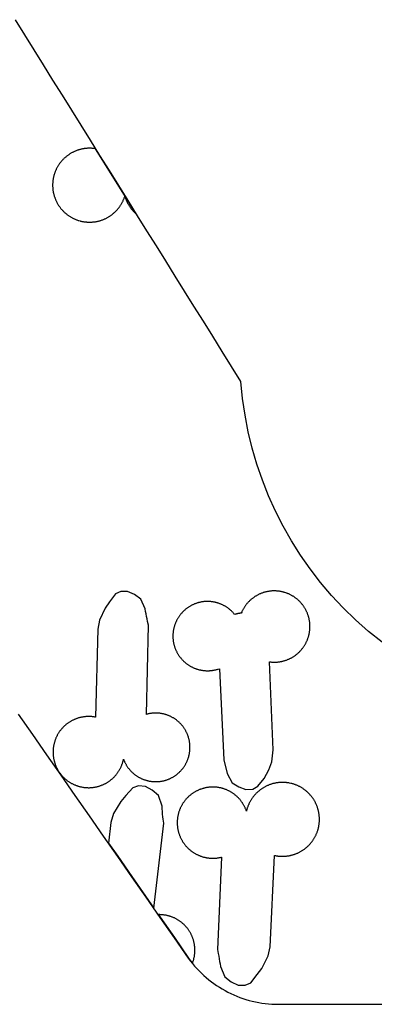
# Model space of a CAD drawing. Extents: x -246 to 246, y -104 to 199.
# Drawn here: x -30 to -17.17, y 108.31 to 143.84 of the extents above; entities that cross this region are included whole.
import ezdxf

# ---------------------------------------------------------------- set-up
doc = ezdxf.new("R2010")
doc.units = 0
doc.layers.add('Add_Red', color=1, linetype='Continuous')
doc.layers.add('Outline_Red', color=1, linetype='Continuous')

msp = doc.modelspace()

# ---------------------------------------------------------------- linework, layer by layer
at = {"layer": 'Add_Red'}
for points in [[(-27.453, 136.533), (-27.43, 136.533), (-27.407, 136.534), (-27.384, 136.536), (-27.361, 136.538), (-27.337, 136.54), (-27.314, 136.542), (-27.291, 136.545), (-27.268, 136.549), (-27.245, 136.553), (-27.222, 136.557), (-27.2, 136.562), (-27.177, 136.567), (-27.154, 136.572), (-27.132, 136.578), (-27.109, 136.584), (-27.087, 136.591), (-27.065, 136.598), (-27.043, 136.605), (-27.021, 136.613), (-26.999, 136.621), (-26.977, 136.63), (-26.956, 136.639), (-26.935, 136.648), (-26.914, 136.658), (-26.893, 136.668), (-26.872, 136.678), (-26.851, 136.689), (-26.831, 136.7), (-26.81, 136.711), (-26.79, 136.723), (-26.771, 136.735), (-26.751, 136.748), (-26.732, 136.761), (-26.712, 136.774), (-26.693, 136.787), (-26.675, 136.801), (-26.656, 136.815), (-26.638, 136.83), (-26.62, 136.845), (-26.603, 136.86), (-26.585, 136.875), (-26.568, 136.891), (-26.551, 136.907), (-26.534, 136.923), (-26.518, 136.94), (-26.502, 136.957), (-26.486, 136.974), (-26.471, 136.991), (-26.456, 137.009), (-26.441, 137.027), (-26.427, 137.045), (-26.413, 137.064), (-26.399, 137.082), (-26.385, 137.101), (-26.372, 137.12), (-26.359, 137.14), (-26.347, 137.159), (-26.335, 137.179), (-26.323, 137.199), (-26.311, 137.219), (-26.3, 137.24), (-26.29, 137.261), (-26.279, 137.281), (-26.269, 137.302), (-26.26, 137.324), (-26.25, 137.345), (-26.241, 137.366), (-26.233, 137.388), (-26.225, 137.41), (-26.217, 137.432), (-26.21, 137.454), (-26.203, 137.476), (-26.196, 137.452), (-26.19, 137.43), (-26.183, 137.409), (-26.176, 137.388), (-26.168, 137.366), (-26.16, 137.346), (-26.152, 137.325), (-26.144, 137.304), (-26.135, 137.283), (-26.125, 137.263), (-26.116, 137.243), (-26.106, 137.223), (-26.095, 137.203), (-26.085, 137.183), (-26.074, 137.164), (-26.062, 137.144), (-26.051, 137.125), (-26.039, 137.106), (-26.026, 137.088), (-26.013, 137.069), (-26, 137.051), (-25.987, 137.033), (-25.974, 137.015), (-25.96, 136.998), (-25.945, 136.98), (-25.931, 136.963), (-25.916, 136.947), (-25.901, 136.93), (-25.885, 136.914), (-25.87, 136.898), (-25.854, 136.882), (-25.837, 136.867), (-25.821, 136.852), (-25.804, 136.837), (-25.801, 136.834), (-27.263, 139.18), (-27.269, 139.181), (-27.292, 139.185), (-27.315, 139.188), (-27.338, 139.19), (-27.361, 139.193), (-27.384, 139.194), (-27.407, 139.196), (-27.431, 139.197), (-27.454, 139.198), (-27.477, 139.198), (-27.505, 139.197), (-27.528, 139.197), (-27.552, 139.196), (-27.575, 139.194), (-27.598, 139.192), (-27.621, 139.19), (-27.644, 139.187), (-27.667, 139.184), (-27.69, 139.181), (-27.713, 139.177), (-27.736, 139.172), (-27.759, 139.168), (-27.782, 139.162), (-27.804, 139.157), (-27.827, 139.151), (-27.849, 139.145), (-27.871, 139.138), (-27.893, 139.131), (-27.916, 139.124), (-27.937, 139.116), (-27.959, 139.108), (-27.981, 139.099), (-28.002, 139.09), (-28.024, 139.081), (-28.045, 139.071), (-28.066, 139.061), (-28.086, 139.05), (-28.107, 139.04), (-28.127, 139.028), (-28.148, 139.017), (-28.168, 139.005), (-28.187, 138.993), (-28.207, 138.98), (-28.226, 138.967), (-28.245, 138.954), (-28.264, 138.94), (-28.283, 138.927), (-28.301, 138.912), (-28.32, 138.898), (-28.337, 138.883), (-28.355, 138.868), (-28.372, 138.852), (-28.389, 138.836), (-28.406, 138.82), (-28.423, 138.804), (-28.439, 138.787), (-28.455, 138.77), (-28.471, 138.753), (-28.486, 138.736), (-28.501, 138.718), (-28.516, 138.7), (-28.53, 138.682), (-28.544, 138.663), (-28.558, 138.645), (-28.572, 138.626), (-28.585, 138.606), (-28.597, 138.587), (-28.61, 138.567), (-28.622, 138.547), (-28.634, 138.527), (-28.645, 138.507), (-28.656, 138.487), (-28.667, 138.466), (-28.677, 138.445), (-28.687, 138.424), (-28.697, 138.403), (-28.706, 138.381), (-28.715, 138.36), (-28.723, 138.338), (-28.731, 138.316), (-28.739, 138.294), (-28.746, 138.272), (-28.753, 138.25), (-28.764, 138.21), (-28.77, 138.187), (-28.776, 138.165), (-28.781, 138.142), (-28.785, 138.119), (-28.79, 138.096), (-28.793, 138.074), (-28.797, 138.051), (-28.8, 138.027), (-28.803, 138.004), (-28.805, 137.981), (-28.807, 137.958), (-28.808, 137.935), (-28.809, 137.912), (-28.81, 137.888), (-28.81, 137.865), (-28.81, 137.839), (-28.809, 137.816), (-28.808, 137.793), (-28.806, 137.77), (-28.805, 137.746), (-28.802, 137.723), (-28.8, 137.7), (-28.797, 137.677), (-28.793, 137.654), (-28.789, 137.631), (-28.785, 137.608), (-28.78, 137.585), (-28.775, 137.563), (-28.77, 137.54), (-28.764, 137.518), (-28.758, 137.495), (-28.751, 137.473), (-28.744, 137.451), (-28.736, 137.429), (-28.729, 137.407), (-28.72, 137.385), (-28.712, 137.363), (-28.703, 137.342), (-28.694, 137.321), (-28.684, 137.3), (-28.674, 137.279), (-28.663, 137.258), (-28.653, 137.237), (-28.641, 137.217), (-28.63, 137.197), (-28.618, 137.176), (-28.606, 137.157), (-28.593, 137.137), (-28.581, 137.118), (-28.567, 137.099), (-28.554, 137.08), (-28.54, 137.061), (-28.526, 137.043), (-28.511, 137.024), (-28.496, 137.006), (-28.481, 136.989), (-28.466, 136.971), (-28.45, 136.954), (-28.434, 136.937), (-28.418, 136.921), (-28.401, 136.905), (-28.384, 136.889), (-28.367, 136.873), (-28.35, 136.858), (-28.332, 136.843), (-28.314, 136.828), (-28.296, 136.813), (-28.277, 136.799), (-28.258, 136.785), (-28.239, 136.772), (-28.22, 136.759), (-28.201, 136.746), (-28.181, 136.734), (-28.161, 136.721), (-28.141, 136.71), (-28.121, 136.698), (-28.101, 136.687), (-28.08, 136.677), (-28.059, 136.666), (-28.038, 136.656), (-28.017, 136.647), (-27.996, 136.637), (-27.974, 136.629), (-27.952, 136.62), (-27.931, 136.612), (-27.909, 136.604), (-27.887, 136.597), (-27.864, 136.59), (-27.822, 136.578), (-27.8, 136.572), (-27.777, 136.567), (-27.754, 136.562), (-27.731, 136.557), (-27.709, 136.553), (-27.686, 136.549), (-27.663, 136.545), (-27.64, 136.542), (-27.616, 136.54), (-27.593, 136.538), (-27.57, 136.536), (-27.547, 136.534), (-27.524, 136.533), (-27.5, 136.533), (-27.477, 136.532), (-27.453, 136.533)], [(-27.478, 116.128), (-27.456, 116.129), (-27.434, 116.13), (-27.411, 116.132), (-27.389, 116.134), (-27.367, 116.136), (-27.344, 116.139), (-27.322, 116.142), (-27.3, 116.145), (-27.278, 116.149), (-27.256, 116.153), (-27.234, 116.158), (-27.212, 116.163), (-27.19, 116.168), (-27.169, 116.174), (-27.147, 116.18), (-27.126, 116.187), (-27.104, 116.194), (-27.083, 116.201), (-27.062, 116.208), (-27.041, 116.216), (-27.02, 116.225), (-27, 116.234), (-26.979, 116.243), (-26.959, 116.252), (-26.939, 116.262), (-26.919, 116.272), (-26.899, 116.283), (-26.879, 116.293), (-26.86, 116.305), (-26.841, 116.316), (-26.822, 116.328), (-26.803, 116.34), (-26.784, 116.353), (-26.766, 116.365), (-26.748, 116.379), (-26.73, 116.392), (-26.712, 116.406), (-26.695, 116.42), (-26.677, 116.434), (-26.661, 116.449), (-26.644, 116.464), (-26.627, 116.479), (-26.611, 116.495), (-26.595, 116.511), (-26.58, 116.527), (-26.565, 116.543), (-26.55, 116.56), (-26.535, 116.577), (-26.52, 116.594), (-26.506, 116.611), (-26.492, 116.629), (-26.479, 116.647), (-26.466, 116.665), (-26.453, 116.683), (-26.44, 116.702), (-26.428, 116.72), (-26.416, 116.739), (-26.405, 116.759), (-26.393, 116.778), (-26.382, 116.798), (-26.372, 116.817), (-26.362, 116.837), (-26.352, 116.858), (-26.342, 116.878), (-26.333, 116.898), (-26.324, 116.919), (-26.316, 116.94), (-26.308, 116.961), (-26.3, 116.982), (-26.293, 117.003), (-26.286, 117.024), (-26.279, 117.046), (-26.273, 117.067), (-26.267, 117.089), (-26.262, 117.11), (-26.257, 117.132), (-26.252, 117.154), (-26.239, 117.119), (-26.23, 117.1), (-26.222, 117.08), (-26.213, 117.06), (-26.203, 117.041), (-26.194, 117.021), (-26.184, 117.002), (-26.174, 116.983), (-26.163, 116.964), (-26.152, 116.946), (-26.141, 116.927), (-26.129, 116.909), (-26.117, 116.891), (-26.105, 116.873), (-26.092, 116.856), (-26.08, 116.838), (-26.066, 116.821), (-26.053, 116.804), (-26.039, 116.788), (-26.025, 116.771), (-26.011, 116.755), (-25.996, 116.739), (-25.981, 116.724), (-25.966, 116.708), (-25.951, 116.693), (-25.935, 116.678), (-25.919, 116.664), (-25.903, 116.649), (-25.887, 116.635), (-25.87, 116.621), (-25.853, 116.608), (-25.836, 116.595), (-25.819, 116.582), (-25.801, 116.57), (-25.783, 116.557), (-25.765, 116.545), (-25.747, 116.534), (-25.729, 116.523), (-25.71, 116.512), (-25.691, 116.501), (-25.672, 116.491), (-25.653, 116.481), (-25.634, 116.471), (-25.614, 116.462), (-25.595, 116.453), (-25.575, 116.444), (-25.555, 116.436), (-25.535, 116.428), (-25.515, 116.42), (-25.494, 116.413), (-25.474, 116.406), (-25.453, 116.4), (-25.433, 116.394), (-25.412, 116.388), (-25.391, 116.383), (-25.37, 116.378), (-25.349, 116.373), (-25.328, 116.369), (-25.306, 116.365), (-25.285, 116.361), (-25.264, 116.358), (-25.242, 116.355), (-25.221, 116.353), (-25.199, 116.351), (-25.178, 116.349), (-25.156, 116.348), (-25.135, 116.347), (-25.113, 116.346), (-25.092, 116.346), (-25.054, 116.346), (-25.033, 116.347), (-25.011, 116.348), (-24.989, 116.35), (-24.968, 116.352), (-24.947, 116.354), (-24.925, 116.357), (-24.904, 116.36), (-24.882, 116.364), (-24.861, 116.367), (-24.84, 116.372), (-24.819, 116.376), (-24.798, 116.381), (-24.777, 116.387), (-24.756, 116.392), (-24.735, 116.398), (-24.715, 116.405), (-24.694, 116.411), (-24.669, 116.42), (-24.648, 116.428), (-24.628, 116.436), (-24.608, 116.444), (-24.588, 116.453), (-24.569, 116.462), (-24.549, 116.471), (-24.53, 116.481), (-24.511, 116.491), (-24.492, 116.501), (-24.473, 116.512), (-24.454, 116.523), (-24.436, 116.534), (-24.418, 116.545), (-24.4, 116.557), (-24.382, 116.57), (-24.364, 116.582), (-24.347, 116.595), (-24.33, 116.608), (-24.313, 116.621), (-24.296, 116.635), (-24.28, 116.649), (-24.264, 116.664), (-24.248, 116.678), (-24.232, 116.693), (-24.217, 116.708), (-24.202, 116.724), (-24.187, 116.739), (-24.172, 116.755), (-24.158, 116.771), (-24.144, 116.788), (-24.13, 116.804), (-24.117, 116.821), (-24.104, 116.838), (-24.091, 116.856), (-24.078, 116.873), (-24.066, 116.891), (-24.054, 116.909), (-24.043, 116.927), (-24.031, 116.946), (-24.02, 116.964), (-24.01, 116.983), (-23.999, 117.002), (-23.989, 117.021), (-23.98, 117.041), (-23.97, 117.06), (-23.961, 117.08), (-23.953, 117.1), (-23.945, 117.119), (-23.937, 117.14), (-23.929, 117.16), (-23.922, 117.18), (-23.915, 117.201), (-23.909, 117.221), (-23.902, 117.242), (-23.897, 117.263), (-23.891, 117.284), (-23.886, 117.305), (-23.882, 117.326), (-23.877, 117.347), (-23.873, 117.368), (-23.87, 117.389), (-23.867, 117.411), (-23.864, 117.432), (-23.861, 117.454), (-23.859, 117.475), (-23.858, 117.497), (-23.856, 117.518), (-23.855, 117.54), (-23.855, 117.561), (-23.855, 117.583), (-23.855, 117.609), (-23.855, 117.63), (-23.856, 117.652), (-23.858, 117.673), (-23.86, 117.695), (-23.862, 117.716), (-23.864, 117.738), (-23.867, 117.759), (-23.87, 117.781), (-23.874, 117.802), (-23.878, 117.823), (-23.882, 117.844), (-23.887, 117.865), (-23.892, 117.886), (-23.898, 117.907), (-23.904, 117.928), (-23.91, 117.949), (-23.922, 117.986), (-23.929, 118.006), (-23.937, 118.026), (-23.945, 118.046), (-23.953, 118.066), (-23.961, 118.086), (-23.97, 118.106), (-23.98, 118.125), (-23.989, 118.144), (-23.999, 118.164), (-24.01, 118.183), (-24.02, 118.201), (-24.031, 118.22), (-24.043, 118.238), (-24.054, 118.257), (-24.066, 118.275), (-24.078, 118.292), (-24.091, 118.31), (-24.104, 118.327), (-24.117, 118.344), (-24.13, 118.361), (-24.144, 118.378), (-24.158, 118.394), (-24.172, 118.411), (-24.187, 118.427), (-24.202, 118.442), (-24.217, 118.458), (-24.232, 118.473), (-24.248, 118.488), (-24.264, 118.502), (-24.28, 118.516), (-24.296, 118.53), (-24.313, 118.544), (-24.33, 118.558), (-24.347, 118.571), (-24.364, 118.584), (-24.382, 118.596), (-24.4, 118.608), (-24.418, 118.62), (-24.436, 118.632), (-24.454, 118.643), (-24.473, 118.654), (-24.492, 118.665), (-24.511, 118.675), (-24.53, 118.685), (-24.549, 118.695), (-24.569, 118.704), (-24.588, 118.713), (-24.608, 118.722), (-24.628, 118.73), (-24.648, 118.738), (-24.669, 118.745), (-24.689, 118.752), (-24.709, 118.759), (-24.73, 118.766), (-24.751, 118.772), (-24.771, 118.778), (-24.792, 118.783), (-24.813, 118.788), (-24.834, 118.793), (-24.856, 118.797), (-24.877, 118.801), (-24.898, 118.805), (-24.919, 118.808), (-24.941, 118.811), (-24.962, 118.813), (-24.984, 118.815), (-25.005, 118.817), (-25.027, 118.818), (-25.048, 118.819), (-25.07, 118.82), (-25.092, 118.82), (-25.127, 118.819), (-25.149, 118.819), (-25.171, 118.817), (-25.192, 118.816), (-25.214, 118.814), (-25.235, 118.812), (-25.256, 118.809), (-25.278, 118.806), (-25.299, 118.802), (-25.32, 118.799), (-25.342, 118.794), (-25.363, 118.79), (-25.384, 118.785), (-25.405, 118.78), (-25.425, 118.774), (-25.353, 121.993), (-25.385, 122.127), (-25.405, 122.218), (-25.423, 122.308), (-25.44, 122.399), (-25.455, 122.49), (-25.468, 122.581), (-25.63, 122.931), (-25.858, 123.096), (-26.105, 123.208), (-26.348, 123.205), (-26.543, 123.118), (-26.758, 122.828), (-26.912, 122.608), (-27.124, 122.167), (-27.182, 121.849), (-27.258, 118.671), (-27.287, 118.677), (-27.309, 118.68), (-27.331, 118.684), (-27.354, 118.687), (-27.376, 118.689), (-27.398, 118.691), (-27.421, 118.693), (-27.443, 118.695), (-27.465, 118.696), (-27.488, 118.696), (-27.51, 118.696), (-27.546, 118.696), (-27.568, 118.695), (-27.591, 118.694), (-27.613, 118.692), (-27.635, 118.69), (-27.658, 118.688), (-27.68, 118.685), (-27.702, 118.682), (-27.724, 118.678), (-27.746, 118.674), (-27.768, 118.67), (-27.79, 118.665), (-27.812, 118.66), (-27.834, 118.655), (-27.855, 118.649), (-27.877, 118.643), (-27.898, 118.636), (-27.92, 118.629), (-27.941, 118.622), (-27.962, 118.614), (-27.983, 118.606), (-28.004, 118.598), (-28.024, 118.589), (-28.045, 118.58), (-28.065, 118.57), (-28.085, 118.56), (-28.105, 118.55), (-28.125, 118.54), (-28.144, 118.529), (-28.164, 118.517), (-28.183, 118.506), (-28.202, 118.494), (-28.221, 118.482), (-28.239, 118.469), (-28.258, 118.456), (-28.276, 118.443), (-28.294, 118.43), (-28.311, 118.416), (-28.329, 118.402), (-28.346, 118.387), (-28.363, 118.372), (-28.379, 118.357), (-28.396, 118.342), (-28.412, 118.326), (-28.428, 118.311), (-28.443, 118.294), (-28.459, 118.278), (-28.473, 118.261), (-28.488, 118.244), (-28.503, 118.227), (-28.517, 118.21), (-28.53, 118.192), (-28.544, 118.174), (-28.557, 118.156), (-28.57, 118.138), (-28.582, 118.119), (-28.594, 118.1), (-28.606, 118.081), (-28.618, 118.062), (-28.629, 118.043), (-28.64, 118.023), (-28.65, 118.003), (-28.66, 117.983), (-28.67, 117.963), (-28.68, 117.943), (-28.689, 117.922), (-28.698, 117.901), (-28.706, 117.881), (-28.714, 117.86), (-28.721, 117.839), (-28.729, 117.817), (-28.736, 117.796), (-28.742, 117.775), (-28.748, 117.753), (-28.754, 117.731), (-28.759, 117.71), (-28.764, 117.688), (-28.769, 117.666), (-28.775, 117.635), (-28.779, 117.613), (-28.782, 117.591), (-28.785, 117.569), (-28.787, 117.546), (-28.79, 117.524), (-28.791, 117.502), (-28.793, 117.479), (-28.794, 117.457), (-28.794, 117.434), (-28.794, 117.412), (-28.794, 117.378), (-28.793, 117.356), (-28.792, 117.333), (-28.79, 117.311), (-28.788, 117.289), (-28.786, 117.266), (-28.783, 117.244), (-28.78, 117.222), (-28.777, 117.2), (-28.773, 117.178), (-28.769, 117.156), (-28.764, 117.134), (-28.759, 117.112), (-28.753, 117.09), (-28.748, 117.069), (-28.741, 117.047), (-28.735, 117.026), (-28.728, 117.004), (-28.721, 116.983), (-28.713, 116.962), (-28.705, 116.941), (-28.697, 116.92), (-28.688, 116.9), (-28.679, 116.879), (-28.669, 116.859), (-28.659, 116.839), (-28.649, 116.819), (-28.639, 116.799), (-28.628, 116.779), (-28.617, 116.76), (-28.605, 116.741), (-28.593, 116.722), (-28.581, 116.703), (-28.568, 116.684), (-28.556, 116.666), (-28.542, 116.648), (-28.529, 116.63), (-28.515, 116.612), (-28.501, 116.595), (-28.487, 116.578), (-28.472, 116.561), (-28.457, 116.544), (-28.442, 116.528), (-28.426, 116.512), (-28.41, 116.496), (-28.394, 116.48), (-28.378, 116.465), (-28.361, 116.45), (-28.344, 116.435), (-28.327, 116.421), (-28.309, 116.407), (-28.292, 116.393), (-28.274, 116.38), (-28.256, 116.366), (-28.237, 116.354), (-28.219, 116.341), (-28.2, 116.329), (-28.181, 116.317), (-28.162, 116.305), (-28.142, 116.294), (-28.123, 116.283), (-28.103, 116.273), (-28.083, 116.263), (-28.063, 116.253), (-28.043, 116.243), (-28.022, 116.234), (-28.001, 116.225), (-27.981, 116.217), (-27.96, 116.209), (-27.939, 116.201), (-27.917, 116.194), (-27.896, 116.187), (-27.875, 116.181), (-27.853, 116.174), (-27.832, 116.169), (-27.81, 116.163), (-27.788, 116.158), (-27.766, 116.154), (-27.733, 116.147), (-27.711, 116.144), (-27.689, 116.14), (-27.667, 116.137), (-27.644, 116.135), (-27.622, 116.133), (-27.6, 116.131), (-27.577, 116.13), (-27.555, 116.129), (-27.533, 116.128), (-27.51, 116.128), (-27.478, 116.128)], [(-21.593, 116.079), (-21.404, 116.179), (-21.184, 116.46), (-21.016, 116.776), (-20.908, 117.064), (-20.85, 117.488), (-20.983, 120.668), (-20.961, 120.665), (-20.938, 120.663), (-20.916, 120.661), (-20.894, 120.659), (-20.871, 120.658), (-20.849, 120.657), (-20.814, 120.657), (-20.792, 120.657), (-20.77, 120.657), (-20.747, 120.658), (-20.725, 120.66), (-20.702, 120.661), (-20.68, 120.664), (-20.658, 120.666), (-20.635, 120.669), (-20.613, 120.672), (-20.591, 120.676), (-20.569, 120.68), (-20.547, 120.685), (-20.525, 120.689), (-20.503, 120.695), (-20.482, 120.7), (-20.46, 120.706), (-20.439, 120.713), (-20.417, 120.719), (-20.396, 120.727), (-20.375, 120.734), (-20.354, 120.742), (-20.333, 120.75), (-20.312, 120.759), (-20.291, 120.768), (-20.271, 120.777), (-20.251, 120.787), (-20.231, 120.797), (-20.211, 120.807), (-20.191, 120.818), (-20.172, 120.829), (-20.152, 120.84), (-20.133, 120.852), (-20.114, 120.864), (-20.095, 120.876), (-20.077, 120.889), (-20.059, 120.902), (-20.041, 120.915), (-20.023, 120.929), (-20.005, 120.943), (-19.988, 120.957), (-19.971, 120.972), (-19.954, 120.987), (-19.938, 121.002), (-19.921, 121.017), (-19.905, 121.033), (-19.89, 121.049), (-19.874, 121.065), (-19.859, 121.082), (-19.844, 121.099), (-19.83, 121.116), (-19.815, 121.133), (-19.801, 121.151), (-19.788, 121.168), (-19.774, 121.186), (-19.761, 121.205), (-19.749, 121.223), (-19.736, 121.242), (-19.724, 121.261), (-19.712, 121.28), (-19.701, 121.299), (-19.69, 121.319), (-19.679, 121.339), (-19.669, 121.358), (-19.659, 121.379), (-19.649, 121.399), (-19.64, 121.419), (-19.631, 121.44), (-19.622, 121.461), (-19.614, 121.481), (-19.606, 121.502), (-19.599, 121.524), (-19.592, 121.545), (-19.585, 121.566), (-19.579, 121.588), (-19.573, 121.609), (-19.567, 121.631), (-19.559, 121.666), (-19.554, 121.688), (-19.55, 121.71), (-19.546, 121.732), (-19.543, 121.754), (-19.539, 121.777), (-19.537, 121.799), (-19.534, 121.821), (-19.533, 121.844), (-19.531, 121.866), (-19.53, 121.888), (-19.529, 121.911), (-19.529, 121.942), (-19.529, 121.965), (-19.53, 121.987), (-19.531, 122.009), (-19.532, 122.032), (-19.534, 122.054), (-19.536, 122.076), (-19.538, 122.099), (-19.541, 122.121), (-19.545, 122.143), (-19.548, 122.165), (-19.552, 122.187), (-19.557, 122.209), (-19.562, 122.231), (-19.567, 122.253), (-19.573, 122.275), (-19.579, 122.296), (-19.585, 122.318), (-19.592, 122.339), (-19.599, 122.361), (-19.606, 122.382), (-19.614, 122.403), (-19.622, 122.424), (-19.631, 122.444), (-19.64, 122.465), (-19.649, 122.485), (-19.659, 122.506), (-19.669, 122.526), (-19.679, 122.546), (-19.69, 122.565), (-19.701, 122.585), (-19.712, 122.604), (-19.724, 122.623), (-19.736, 122.642), (-19.749, 122.661), (-19.761, 122.679), (-19.774, 122.698), (-19.788, 122.716), (-19.801, 122.734), (-19.815, 122.751), (-19.83, 122.768), (-19.844, 122.786), (-19.859, 122.802), (-19.874, 122.819), (-19.89, 122.835), (-19.905, 122.851), (-19.921, 122.867), (-19.938, 122.882), (-19.954, 122.897), (-19.971, 122.912), (-19.988, 122.927), (-20.005, 122.941), (-20.023, 122.955), (-20.041, 122.969), (-20.059, 122.982), (-20.077, 122.995), (-20.095, 123.008), (-20.114, 123.02), (-20.133, 123.032), (-20.152, 123.044), (-20.172, 123.055), (-20.191, 123.067), (-20.211, 123.077), (-20.231, 123.088), (-20.251, 123.098), (-20.271, 123.107), (-20.291, 123.117), (-20.312, 123.126), (-20.333, 123.134), (-20.354, 123.142), (-20.375, 123.15), (-20.396, 123.158), (-20.433, 123.17), (-20.454, 123.176), (-20.476, 123.182), (-20.498, 123.188), (-20.52, 123.193), (-20.541, 123.198), (-20.563, 123.203), (-20.585, 123.207), (-20.608, 123.211), (-20.63, 123.214), (-20.652, 123.217), (-20.674, 123.22), (-20.697, 123.222), (-20.719, 123.224), (-20.741, 123.226), (-20.764, 123.227), (-20.786, 123.227), (-20.814, 123.228), (-20.837, 123.228), (-20.859, 123.227), (-20.882, 123.226), (-20.904, 123.225), (-20.926, 123.223), (-20.949, 123.221), (-20.971, 123.218), (-20.993, 123.215), (-21.016, 123.212), (-21.038, 123.208), (-21.06, 123.204), (-21.082, 123.2), (-21.104, 123.195), (-21.125, 123.19), (-21.147, 123.184), (-21.169, 123.178), (-21.19, 123.172), (-21.212, 123.165), (-21.233, 123.158), (-21.254, 123.15), (-21.275, 123.142), (-21.296, 123.134), (-21.317, 123.126), (-21.337, 123.117), (-21.358, 123.107), (-21.378, 123.098), (-21.398, 123.088), (-21.418, 123.077), (-21.438, 123.067), (-21.457, 123.055), (-21.477, 123.044), (-21.496, 123.032), (-21.515, 123.02), (-21.533, 123.008), (-21.552, 122.995), (-21.57, 122.982), (-21.588, 122.969), (-21.606, 122.955), (-21.623, 122.941), (-21.641, 122.927), (-21.658, 122.912), (-21.675, 122.897), (-21.691, 122.882), (-21.707, 122.867), (-21.723, 122.851), (-21.739, 122.835), (-21.755, 122.819), (-21.77, 122.802), (-21.785, 122.786), (-21.799, 122.768), (-21.814, 122.751), (-21.827, 122.734), (-21.841, 122.716), (-21.855, 122.698), (-21.868, 122.679), (-21.88, 122.661), (-21.893, 122.642), (-21.905, 122.623), (-21.916, 122.604), (-21.928, 122.585), (-21.939, 122.565), (-21.95, 122.546), (-21.96, 122.526), (-21.97, 122.506), (-21.98, 122.485), (-21.989, 122.465), (-22.005, 122.426), (-22.023, 122.424), (-22.04, 122.422), (-22.057, 122.42), (-22.075, 122.417), (-22.092, 122.414), (-22.109, 122.411), (-22.126, 122.407), (-22.143, 122.404), (-22.16, 122.399), (-22.177, 122.395), (-22.194, 122.39), (-22.211, 122.385), (-22.243, 122.374), (-22.257, 122.391), (-22.271, 122.408), (-22.285, 122.425), (-22.3, 122.441), (-22.315, 122.457), (-22.33, 122.472), (-22.345, 122.488), (-22.361, 122.503), (-22.377, 122.518), (-22.393, 122.533), (-22.409, 122.547), (-22.426, 122.561), (-22.443, 122.575), (-22.46, 122.588), (-22.478, 122.601), (-22.495, 122.614), (-22.513, 122.627), (-22.531, 122.639), (-22.549, 122.651), (-22.568, 122.662), (-22.587, 122.673), (-22.606, 122.684), (-22.625, 122.695), (-22.644, 122.705), (-22.663, 122.715), (-22.683, 122.725), (-22.703, 122.734), (-22.723, 122.743), (-22.743, 122.751), (-22.763, 122.76), (-22.783, 122.767), (-22.804, 122.775), (-22.824, 122.782), (-22.845, 122.789), (-22.866, 122.795), (-22.887, 122.801), (-22.908, 122.807), (-22.929, 122.812), (-22.95, 122.817), (-22.972, 122.822), (-22.993, 122.826), (-23.014, 122.83), (-23.036, 122.833), (-23.058, 122.836), (-23.079, 122.839), (-23.101, 122.841), (-23.123, 122.843), (-23.144, 122.844), (-23.166, 122.846), (-23.188, 122.846), (-23.222, 122.847), (-23.243, 122.847), (-23.265, 122.846), (-23.287, 122.845), (-23.309, 122.844), (-23.33, 122.842), (-23.352, 122.84), (-23.374, 122.837), (-23.395, 122.835), (-23.417, 122.831), (-23.438, 122.828), (-23.46, 122.824), (-23.481, 122.819), (-23.503, 122.815), (-23.524, 122.81), (-23.545, 122.804), (-23.566, 122.798), (-23.587, 122.792), (-23.608, 122.786), (-23.628, 122.779), (-23.649, 122.771), (-23.669, 122.764), (-23.69, 122.756), (-23.71, 122.747), (-23.73, 122.739), (-23.75, 122.73), (-23.769, 122.72), (-23.789, 122.711), (-23.808, 122.701), (-23.827, 122.69), (-23.846, 122.679), (-23.865, 122.668), (-23.889, 122.654), (-23.907, 122.642), (-23.925, 122.63), (-23.943, 122.617), (-23.961, 122.605), (-23.978, 122.592), (-23.995, 122.578), (-24.012, 122.565), (-24.029, 122.551), (-24.046, 122.536), (-24.062, 122.522), (-24.078, 122.507), (-24.094, 122.492), (-24.109, 122.477), (-24.124, 122.461), (-24.139, 122.445), (-24.154, 122.429), (-24.168, 122.413), (-24.183, 122.396), (-24.196, 122.379), (-24.21, 122.362), (-24.223, 122.344), (-24.236, 122.327), (-24.248, 122.309), (-24.261, 122.291), (-24.273, 122.273), (-24.284, 122.254), (-24.296, 122.236), (-24.307, 122.217), (-24.317, 122.198), (-24.328, 122.179), (-24.338, 122.159), (-24.347, 122.14), (-24.356, 122.12), (-24.365, 122.1), (-24.374, 122.08), (-24.382, 122.06), (-24.39, 122.039), (-24.398, 122.019), (-24.405, 121.998), (-24.412, 121.978), (-24.418, 121.957), (-24.424, 121.936), (-24.43, 121.915), (-24.435, 121.894), (-24.44, 121.873), (-24.445, 121.851), (-24.449, 121.83), (-24.453, 121.808), (-24.457, 121.787), (-24.46, 121.765), (-24.462, 121.744), (-24.465, 121.722), (-24.467, 121.7), (-24.468, 121.678), (-24.47, 121.657), (-24.47, 121.635), (-24.471, 121.597), (-24.471, 121.575), (-24.47, 121.554), (-24.469, 121.532), (-24.468, 121.51), (-24.466, 121.488), (-24.464, 121.467), (-24.462, 121.445), (-24.459, 121.423), (-24.456, 121.402), (-24.452, 121.38), (-24.448, 121.359), (-24.444, 121.338), (-24.439, 121.316), (-24.434, 121.295), (-24.428, 121.274), (-24.423, 121.253), (-24.416, 121.232), (-24.41, 121.211), (-24.403, 121.191), (-24.396, 121.17), (-24.388, 121.15), (-24.38, 121.129), (-24.372, 121.109), (-24.363, 121.089), (-24.354, 121.069), (-24.344, 121.048), (-24.334, 121.028), (-24.324, 121.009), (-24.313, 120.99), (-24.303, 120.971), (-24.292, 120.952), (-24.28, 120.934), (-24.268, 120.915), (-24.256, 120.897), (-24.244, 120.879), (-24.231, 120.861), (-24.218, 120.844), (-24.205, 120.827), (-24.191, 120.81), (-24.177, 120.793), (-24.163, 120.776), (-24.149, 120.76), (-24.134, 120.744), (-24.119, 120.728), (-24.104, 120.712), (-24.088, 120.697), (-24.072, 120.682), (-24.056, 120.668), (-24.04, 120.653), (-24.023, 120.639), (-24.006, 120.625), (-23.989, 120.612), (-23.972, 120.598), (-23.954, 120.585), (-23.937, 120.573), (-23.919, 120.56), (-23.9, 120.548), (-23.882, 120.537), (-23.863, 120.525), (-23.845, 120.514), (-23.826, 120.504), (-23.806, 120.493), (-23.787, 120.483), (-23.768, 120.473), (-23.748, 120.464), (-23.728, 120.455), (-23.708, 120.446), (-23.688, 120.438), (-23.668, 120.43), (-23.647, 120.423), (-23.627, 120.415), (-23.606, 120.408), (-23.585, 120.402), (-23.564, 120.396), (-23.543, 120.39), (-23.522, 120.384), (-23.501, 120.379), (-23.479, 120.375), (-23.458, 120.37), (-23.437, 120.366), (-23.415, 120.363), (-23.394, 120.36), (-23.372, 120.357), (-23.35, 120.354), (-23.329, 120.352), (-23.307, 120.351), (-23.285, 120.349), (-23.263, 120.349), (-23.222, 120.348), (-23.2, 120.348), (-23.178, 120.349), (-23.156, 120.35), (-23.134, 120.351), (-23.113, 120.353), (-23.091, 120.355), (-23.069, 120.357), (-23.048, 120.36), (-23.026, 120.363), (-23.005, 120.367), (-22.983, 120.371), (-22.962, 120.375), (-22.94, 120.38), (-22.919, 120.385), (-22.898, 120.39), (-22.877, 120.396), (-22.856, 120.402), (-22.835, 120.409), (-22.796, 120.422), (-22.796, 120.422), (-22.633, 117.132), (-22.514, 116.644), (-22.329, 116.306), (-22.09, 116.156), (-21.836, 116.06), (-21.593, 116.079)], [(-24.801, 114.845), (-24.822, 114.987), (-24.833, 115.082), (-24.843, 115.177), (-24.852, 115.273), (-24.858, 115.368), (-24.863, 115.464), (-24.996, 115.841), (-25.216, 116.033), (-25.46, 116.173), (-25.712, 116.194), (-25.922, 116.123), (-26.172, 115.844), (-26.352, 115.632), (-26.614, 115.198), (-26.705, 114.875), (-26.794, 114.128), (-26.463, 113.653), (-25.951, 112.919), (-25.161, 111.783), (-24.801, 114.845)], [(-21.658, 109.09), (-21.428, 109.386), (-21.263, 109.61), (-21.033, 110.062), (-20.965, 110.39), (-20.81, 113.686), (-20.773, 113.678), (-20.75, 113.674), (-20.727, 113.67), (-20.704, 113.666), (-20.681, 113.663), (-20.658, 113.661), (-20.635, 113.658), (-20.612, 113.657), (-20.588, 113.655), (-20.565, 113.654), (-20.542, 113.654), (-20.519, 113.653), (-20.489, 113.654), (-20.466, 113.654), (-20.442, 113.656), (-20.419, 113.657), (-20.396, 113.659), (-20.373, 113.661), (-20.35, 113.664), (-20.327, 113.667), (-20.304, 113.671), (-20.281, 113.675), (-20.258, 113.679), (-20.235, 113.684), (-20.212, 113.689), (-20.19, 113.695), (-20.167, 113.7), (-20.145, 113.707), (-20.123, 113.714), (-20.101, 113.721), (-20.079, 113.728), (-20.057, 113.736), (-20.035, 113.744), (-20.013, 113.753), (-19.992, 113.762), (-19.971, 113.771), (-19.95, 113.781), (-19.929, 113.791), (-19.908, 113.802), (-19.887, 113.812), (-19.867, 113.824), (-19.847, 113.835), (-19.827, 113.847), (-19.807, 113.859), (-19.787, 113.872), (-19.768, 113.885), (-19.749, 113.898), (-19.73, 113.912), (-19.711, 113.926), (-19.693, 113.94), (-19.675, 113.954), (-19.657, 113.969), (-19.639, 113.985), (-19.622, 114), (-19.605, 114.016), (-19.588, 114.032), (-19.572, 114.048), (-19.555, 114.065), (-19.54, 114.082), (-19.524, 114.099), (-19.509, 114.117), (-19.494, 114.134), (-19.479, 114.152), (-19.464, 114.171), (-19.45, 114.189), (-19.437, 114.208), (-19.423, 114.227), (-19.41, 114.246), (-19.397, 114.266), (-19.385, 114.285), (-19.373, 114.305), (-19.361, 114.325), (-19.35, 114.346), (-19.339, 114.366), (-19.328, 114.387), (-19.318, 114.408), (-19.308, 114.429), (-19.299, 114.45), (-19.289, 114.471), (-19.281, 114.493), (-19.272, 114.515), (-19.264, 114.536), (-19.256, 114.558), (-19.249, 114.58), (-19.242, 114.603), (-19.236, 114.625), (-19.23, 114.647), (-19.224, 114.67), (-19.219, 114.693), (-19.21, 114.732), (-19.206, 114.755), (-19.202, 114.778), (-19.199, 114.801), (-19.196, 114.824), (-19.193, 114.847), (-19.191, 114.87), (-19.189, 114.893), (-19.188, 114.916), (-19.187, 114.94), (-19.186, 114.963), (-19.186, 114.986), (-19.186, 115.014), (-19.187, 115.037), (-19.188, 115.06), (-19.19, 115.083), (-19.191, 115.107), (-19.194, 115.13), (-19.196, 115.153), (-19.2, 115.176), (-19.203, 115.199), (-19.207, 115.222), (-19.211, 115.245), (-19.216, 115.267), (-19.221, 115.29), (-19.227, 115.313), (-19.233, 115.335), (-19.239, 115.358), (-19.245, 115.38), (-19.253, 115.402), (-19.26, 115.424), (-19.268, 115.446), (-19.276, 115.468), (-19.285, 115.489), (-19.294, 115.511), (-19.303, 115.532), (-19.313, 115.553), (-19.323, 115.574), (-19.333, 115.595), (-19.344, 115.616), (-19.355, 115.636), (-19.367, 115.656), (-19.379, 115.676), (-19.391, 115.696), (-19.403, 115.716), (-19.416, 115.735), (-19.43, 115.754), (-19.443, 115.773), (-19.457, 115.792), (-19.471, 115.81), (-19.486, 115.828), (-19.501, 115.846), (-19.516, 115.864), (-19.531, 115.881), (-19.547, 115.898), (-19.563, 115.915), (-19.579, 115.931), (-19.596, 115.948), (-19.613, 115.964), (-19.63, 115.979), (-19.648, 115.995), (-19.665, 116.01), (-19.683, 116.024), (-19.702, 116.039), (-19.72, 116.053), (-19.739, 116.067), (-19.758, 116.08), (-19.777, 116.093), (-19.797, 116.106), (-19.816, 116.118), (-19.836, 116.131), (-19.856, 116.142), (-19.876, 116.154), (-19.897, 116.165), (-19.918, 116.175), (-19.938, 116.186), (-19.959, 116.196), (-19.981, 116.205), (-20.002, 116.214), (-20.023, 116.223), (-20.045, 116.232), (-20.067, 116.24), (-20.089, 116.247), (-20.111, 116.255), (-20.133, 116.262), (-20.156, 116.268), (-20.178, 116.274), (-20.201, 116.28), (-20.223, 116.285), (-20.264, 116.294), (-20.287, 116.298), (-20.31, 116.302), (-20.333, 116.306), (-20.356, 116.309), (-20.379, 116.311), (-20.402, 116.314), (-20.426, 116.315), (-20.449, 116.317), (-20.472, 116.318), (-20.495, 116.318), (-20.519, 116.319), (-20.544, 116.318), (-20.567, 116.318), (-20.591, 116.317), (-20.614, 116.315), (-20.637, 116.313), (-20.66, 116.311), (-20.683, 116.308), (-20.706, 116.305), (-20.729, 116.302), (-20.752, 116.298), (-20.775, 116.294), (-20.798, 116.289), (-20.821, 116.284), (-20.843, 116.278), (-20.866, 116.273), (-20.888, 116.266), (-20.91, 116.26), (-20.933, 116.253), (-20.955, 116.245), (-20.977, 116.237), (-20.998, 116.229), (-21.02, 116.221), (-21.041, 116.212), (-21.063, 116.202), (-21.084, 116.193), (-21.105, 116.183), (-21.126, 116.172), (-21.146, 116.162), (-21.167, 116.15), (-21.187, 116.139), (-21.207, 116.127), (-21.227, 116.115), (-21.246, 116.102), (-21.266, 116.09), (-21.285, 116.076), (-21.304, 116.063), (-21.322, 116.049), (-21.341, 116.035), (-21.359, 116.02), (-21.377, 116.005), (-21.395, 115.99), (-21.412, 115.975), (-21.429, 115.959), (-21.446, 115.943), (-21.463, 115.927), (-21.479, 115.91), (-21.495, 115.893), (-21.511, 115.876), (-21.526, 115.859), (-21.541, 115.841), (-21.556, 115.823), (-21.57, 115.805), (-21.584, 115.786), (-21.598, 115.767), (-21.612, 115.748), (-21.625, 115.729), (-21.638, 115.71), (-21.65, 115.69), (-21.662, 115.67), (-21.674, 115.65), (-21.685, 115.63), (-21.696, 115.61), (-21.707, 115.589), (-21.717, 115.568), (-21.727, 115.547), (-21.737, 115.526), (-21.746, 115.505), (-21.755, 115.483), (-21.764, 115.461), (-21.772, 115.44), (-21.779, 115.418), (-21.787, 115.396), (-21.794, 115.373), (-21.8, 115.351), (-21.806, 115.329), (-21.812, 115.306), (-21.818, 115.284), (-21.825, 115.306), (-21.833, 115.327), (-21.841, 115.347), (-21.85, 115.368), (-21.859, 115.389), (-21.868, 115.409), (-21.878, 115.429), (-21.888, 115.449), (-21.898, 115.469), (-21.909, 115.489), (-21.92, 115.508), (-21.931, 115.528), (-21.943, 115.547), (-21.955, 115.566), (-21.967, 115.584), (-21.98, 115.603), (-21.993, 115.621), (-22.007, 115.639), (-22.02, 115.657), (-22.034, 115.674), (-22.048, 115.692), (-22.063, 115.709), (-22.078, 115.725), (-22.093, 115.742), (-22.108, 115.758), (-22.124, 115.774), (-22.14, 115.79), (-22.156, 115.805), (-22.173, 115.82), (-22.19, 115.835), (-22.207, 115.85), (-22.224, 115.864), (-22.241, 115.878), (-22.259, 115.892), (-22.277, 115.905), (-22.295, 115.918), (-22.314, 115.931), (-22.333, 115.943), (-22.351, 115.955), (-22.371, 115.967), (-22.39, 115.978), (-22.409, 115.989), (-22.429, 116), (-22.449, 116.01), (-22.469, 116.02), (-22.489, 116.03), (-22.51, 116.039), (-22.53, 116.048), (-22.551, 116.057), (-22.572, 116.065), (-22.593, 116.073), (-22.614, 116.08), (-22.635, 116.087), (-22.656, 116.094), (-22.678, 116.1), (-22.699, 116.106), (-22.721, 116.112), (-22.743, 116.117), (-22.765, 116.122), (-22.787, 116.127), (-22.809, 116.131), (-22.831, 116.134), (-22.853, 116.138), (-22.875, 116.141), (-22.898, 116.143), (-22.92, 116.145), (-22.942, 116.147), (-22.965, 116.148), (-22.987, 116.149), (-23.009, 116.15), (-23.032, 116.15), (-23.063, 116.15), (-23.086, 116.149), (-23.108, 116.148), (-23.131, 116.146), (-23.153, 116.144), (-23.175, 116.142), (-23.197, 116.139), (-23.22, 116.136), (-23.242, 116.133), (-23.264, 116.129), (-23.286, 116.125), (-23.308, 116.12), (-23.33, 116.115), (-23.351, 116.11), (-23.373, 116.104), (-23.394, 116.098), (-23.416, 116.091), (-23.45, 116.08), (-23.471, 116.073), (-23.492, 116.065), (-23.513, 116.057), (-23.533, 116.048), (-23.554, 116.039), (-23.574, 116.03), (-23.594, 116.02), (-23.614, 116.01), (-23.634, 116), (-23.654, 115.989), (-23.674, 115.978), (-23.693, 115.967), (-23.712, 115.955), (-23.731, 115.943), (-23.75, 115.931), (-23.768, 115.918), (-23.786, 115.905), (-23.804, 115.892), (-23.822, 115.878), (-23.84, 115.864), (-23.857, 115.85), (-23.874, 115.835), (-23.891, 115.82), (-23.907, 115.805), (-23.923, 115.79), (-23.939, 115.774), (-23.955, 115.758), (-23.971, 115.742), (-23.986, 115.725), (-24, 115.709), (-24.015, 115.692), (-24.029, 115.674), (-24.043, 115.657), (-24.057, 115.639), (-24.07, 115.621), (-24.083, 115.603), (-24.096, 115.584), (-24.108, 115.566), (-24.12, 115.547), (-24.132, 115.528), (-24.143, 115.508), (-24.154, 115.489), (-24.165, 115.469), (-24.175, 115.449), (-24.185, 115.429), (-24.195, 115.409), (-24.204, 115.389), (-24.213, 115.368), (-24.222, 115.347), (-24.23, 115.327), (-24.238, 115.306), (-24.245, 115.284), (-24.253, 115.263), (-24.259, 115.242), (-24.266, 115.22), (-24.272, 115.199), (-24.277, 115.177), (-24.282, 115.155), (-24.287, 115.133), (-24.292, 115.111), (-24.296, 115.089), (-24.3, 115.067), (-24.303, 115.045), (-24.306, 115.023), (-24.308, 115.001), (-24.31, 114.978), (-24.312, 114.956), (-24.314, 114.934), (-24.315, 114.911), (-24.315, 114.889), (-24.315, 114.867), (-24.315, 114.824), (-24.314, 114.802), (-24.312, 114.78), (-24.311, 114.757), (-24.309, 114.735), (-24.306, 114.713), (-24.303, 114.691), (-24.3, 114.668), (-24.296, 114.646), (-24.292, 114.624), (-24.288, 114.602), (-24.283, 114.58), (-24.278, 114.559), (-24.272, 114.537), (-24.266, 114.515), (-24.259, 114.491), (-24.253, 114.47), (-24.245, 114.449), (-24.238, 114.428), (-24.23, 114.407), (-24.222, 114.386), (-24.213, 114.365), (-24.204, 114.344), (-24.195, 114.324), (-24.185, 114.304), (-24.175, 114.284), (-24.165, 114.264), (-24.154, 114.244), (-24.143, 114.225), (-24.132, 114.205), (-24.12, 114.186), (-24.108, 114.167), (-24.096, 114.149), (-24.083, 114.13), (-24.07, 114.112), (-24.057, 114.094), (-24.043, 114.076), (-24.029, 114.059), (-24.015, 114.041), (-24, 114.024), (-23.986, 114.008), (-23.971, 113.991), (-23.955, 113.975), (-23.939, 113.959), (-23.923, 113.943), (-23.907, 113.928), (-23.891, 113.913), (-23.874, 113.898), (-23.857, 113.883), (-23.84, 113.869), (-23.822, 113.855), (-23.804, 113.841), (-23.786, 113.828), (-23.768, 113.815), (-23.75, 113.802), (-23.731, 113.79), (-23.712, 113.778), (-23.693, 113.766), (-23.674, 113.755), (-23.654, 113.744), (-23.634, 113.733), (-23.614, 113.723), (-23.594, 113.713), (-23.574, 113.703), (-23.554, 113.694), (-23.533, 113.685), (-23.513, 113.676), (-23.492, 113.668), (-23.471, 113.66), (-23.45, 113.653), (-23.428, 113.646), (-23.407, 113.639), (-23.386, 113.633), (-23.364, 113.627), (-23.342, 113.621), (-23.32, 113.616), (-23.299, 113.611), (-23.277, 113.607), (-23.255, 113.602), (-23.233, 113.599), (-23.21, 113.595), (-23.188, 113.592), (-23.166, 113.59), (-23.144, 113.588), (-23.121, 113.586), (-23.099, 113.585), (-23.076, 113.584), (-23.054, 113.583), (-23.032, 113.583), (-23.002, 113.583), (-22.979, 113.584), (-22.957, 113.585), (-22.935, 113.587), (-22.912, 113.588), (-22.89, 113.591), (-22.868, 113.593), (-22.846, 113.596), (-22.823, 113.6), (-22.801, 113.604), (-22.779, 113.608), (-22.757, 113.613), (-22.736, 113.618), (-22.714, 113.623), (-22.866, 110.285), (-22.836, 110.145), (-22.817, 110.051), (-22.801, 109.957), (-22.786, 109.862), (-22.772, 109.767), (-22.76, 109.672), (-22.601, 109.306), (-22.368, 109.129), (-22.115, 109.007), (-21.862, 109.005), (-21.658, 109.09)], [(-23.764, 109.803), (-23.756, 109.824), (-23.748, 109.845), (-23.741, 109.867), (-23.734, 109.888), (-23.728, 109.91), (-23.722, 109.931), (-23.716, 109.953), (-23.711, 109.975), (-23.706, 109.996), (-23.702, 110.018), (-23.698, 110.04), (-23.694, 110.063), (-23.691, 110.085), (-23.688, 110.107), (-23.685, 110.129), (-23.683, 110.151), (-23.681, 110.174), (-23.68, 110.196), (-23.679, 110.219), (-23.679, 110.241), (-23.678, 110.263), (-23.679, 110.304), (-23.68, 110.326), (-23.681, 110.348), (-23.683, 110.371), (-23.685, 110.393), (-23.687, 110.415), (-23.69, 110.438), (-23.693, 110.46), (-23.697, 110.482), (-23.701, 110.504), (-23.705, 110.526), (-23.711, 110.552), (-23.716, 110.574), (-23.722, 110.596), (-23.728, 110.617), (-23.734, 110.639), (-23.741, 110.66), (-23.748, 110.681), (-23.756, 110.702), (-23.764, 110.723), (-23.772, 110.744), (-23.78, 110.765), (-23.789, 110.785), (-23.799, 110.806), (-23.808, 110.826), (-23.818, 110.846), (-23.829, 110.866), (-23.839, 110.886), (-23.85, 110.905), (-23.862, 110.924), (-23.873, 110.944), (-23.885, 110.962), (-23.898, 110.981), (-23.91, 111), (-23.923, 111.018), (-23.937, 111.036), (-23.95, 111.054), (-23.964, 111.071), (-23.979, 111.088), (-23.993, 111.105), (-24.008, 111.122), (-24.023, 111.139), (-24.039, 111.155), (-24.054, 111.171), (-24.07, 111.187), (-24.087, 111.202), (-24.103, 111.217), (-24.12, 111.232), (-24.137, 111.247), (-24.154, 111.261), (-24.172, 111.275), (-24.189, 111.289), (-24.207, 111.302), (-24.226, 111.315), (-24.244, 111.328), (-24.263, 111.34), (-24.282, 111.352), (-24.301, 111.364), (-24.32, 111.375), (-24.34, 111.386), (-24.359, 111.397), (-24.379, 111.407), (-24.399, 111.417), (-24.419, 111.427), (-24.44, 111.436), (-24.46, 111.445), (-24.481, 111.454), (-24.502, 111.462), (-24.523, 111.47), (-24.544, 111.477), (-24.565, 111.484), (-24.587, 111.491), (-24.608, 111.497), (-24.63, 111.503), (-24.651, 111.509), (-24.673, 111.514), (-24.695, 111.519), (-24.717, 111.523), (-24.739, 111.527), (-24.761, 111.531), (-24.783, 111.534), (-24.806, 111.537), (-24.828, 111.54), (-24.85, 111.542), (-24.872, 111.544), (-24.895, 111.545), (-24.917, 111.546), (-24.94, 111.547), (-24.962, 111.547), (-24.99, 111.547), (-24.996, 111.547), (-24.929, 111.451), (-24.417, 110.717), (-23.906, 109.983), (-23.835, 109.886), (-23.765, 109.799), (-23.764, 109.803)]]:
    msp.add_lwpolyline(points, dxfattribs=at)
at = {"layer": 'Outline_Red'}
for points in [[(-16.922, 121.373), (-17.414, 121.767), (-17.883, 122.181), (-18.329, 122.614), (-18.751, 123.065), (-19.149, 123.534), (-19.523, 124.019), (-19.873, 124.519), (-20.198, 125.034), (-20.498, 125.563), (-20.772, 126.104), (-21.021, 126.657), (-21.244, 127.221), (-21.44, 127.795), (-21.61, 128.378), (-21.753, 128.969), (-21.869, 129.567), (-21.957, 130.171), (-22.017, 130.781), (-22.356, 131.325), (-22.695, 131.869), (-23.034, 132.413), (-23.373, 132.957), (-23.712, 133.501), (-24.051, 134.045), (-24.39, 134.589), (-24.729, 135.133), (-25.068, 135.677), (-25.407, 136.221), (-25.746, 136.765), (-26.085, 137.309), (-26.424, 137.853), (-26.763, 138.397), (-27.102, 138.941), (-27.441, 139.485), (-27.78, 140.029), (-28.119, 140.573), (-28.458, 141.117), (-28.797, 141.661), (-29.136, 142.205), (-29.475, 142.749), (-29.814, 143.293), (-30.153, 143.837)], [(-30.05, 118.785), (-29.538, 118.051), (-29.027, 117.317), (-28.516, 116.583), (-28.004, 115.849), (-27.493, 115.115), (-26.982, 114.381), (-26.471, 113.647), (-25.959, 112.913), (-25.449, 112.179), (-24.938, 111.445), (-24.426, 110.711), (-23.915, 109.977), (-23.843, 109.88), (-23.768, 109.786), (-23.691, 109.694), (-23.611, 109.605), (-23.529, 109.519), (-23.445, 109.435), (-23.358, 109.354), (-23.269, 109.276), (-23.178, 109.2), (-23.085, 109.127), (-22.99, 109.057), (-22.893, 108.99), (-22.794, 108.926), (-22.694, 108.865), (-22.592, 108.807), (-22.488, 108.752), (-22.383, 108.7), (-22.276, 108.651), (-22.168, 108.605), (-22.058, 108.562), (-21.947, 108.523), (-21.835, 108.487), (-21.722, 108.454), (-21.608, 108.424), (-21.493, 108.398), (-21.377, 108.375), (-21.26, 108.356), (-21.142, 108.34), (-21.023, 108.328), (-20.904, 108.319), (-20.784, 108.314), (-20.663, 108.312), (-17.931, 108.315), (-15.199, 108.318)]]:
    msp.add_lwpolyline(points, dxfattribs=at)

doc.saveas('drawing.dxf')
